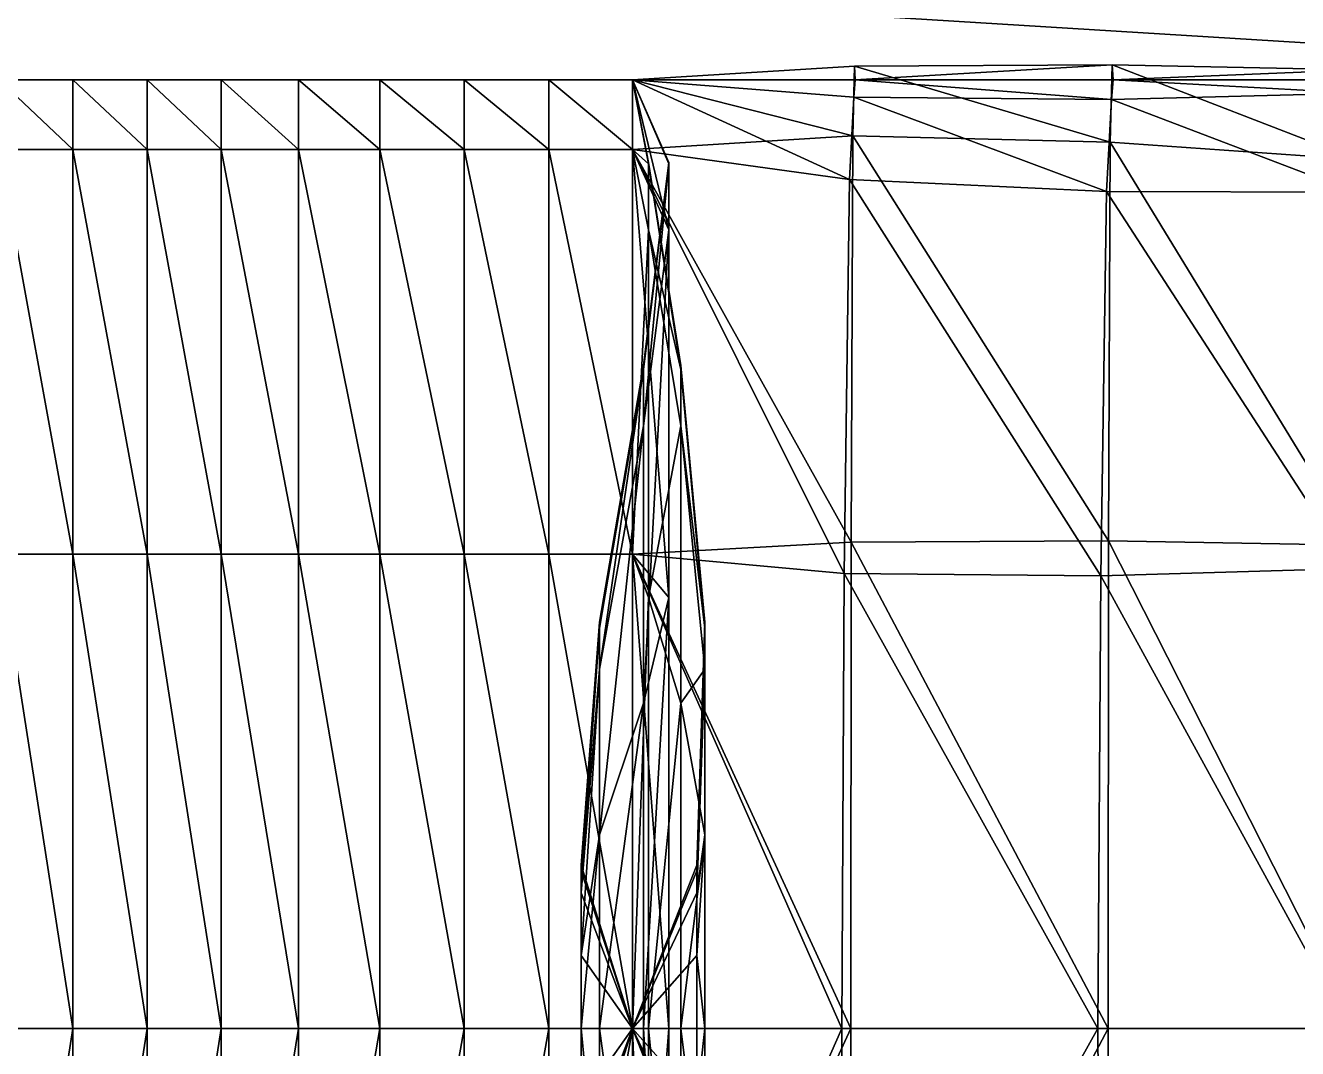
# Model space of a CAD drawing. Extents: x 0 to 32.6, y -11.9 to 11.9.
# Drawn here: x 15.198 to 18.094, y -0.046 to 2.284 of the extents above; entities that cross this region are included whole.
import ezdxf

# ---------------------------------------------------------------- set-up
doc = ezdxf.new("R2010")
doc.units = 0

msp = doc.modelspace()

# ---------------------------------------------------------------- linework, layer by layer
for points in [[(19.48, 2.16), (14.7302, 2.16, -0.4163), (14.8225, 2.448, -0.4083)], [(14.7302, 2.16, 0.4163), (19.48, 2.16), (14.8225, 2.448, 0.4083)], [(19.48, 2.16), (14.8225, 2.448, -0.4083), (19.4814, 2.448)], [(14.8225, 2.448, 0.4083), (19.48, 2.16), (19.4814, 2.448)], [(17.0815, 2.0329, 1.2981), (17.0853, 2.1909, 0.6362), (16.58, 2.16, 0.55)], [(16.58, 2.16, 0.55), (17.0853, 2.1909, 0.6362), (16.58, 2.16, -0.2)], [(17.0853, 2.1909, 0.6362), (17.0874, 2.16, -0.0882), (16.58, 2.16, -0.2)], [(17.0815, 2.0329, 1.2981), (17.6678, 2.0178, 1.3955), (17.0853, 2.1909, 0.6362)], [(17.6678, 2.0178, 1.3955), (17.6721, 2.1945, 0.8128), (17.0853, 2.1909, 0.6362)], [(17.0853, 2.1909, 0.6362), (17.6721, 2.1945, 0.8128), (17.0874, 2.16, -0.0882)], [(17.6721, 2.1945, 0.8128), (17.6744, 2.16, 0.1784), (17.0874, 2.16, -0.0882)], [(17.6678, 2.0178, 1.3955), (18.2301, 1.9788, 1.4907), (17.6721, 2.1945, 0.8128)], [(18.2301, 1.9788, 1.4907), (18.233, 2.1826, 1.0168), (17.6721, 2.1945, 0.8128)], [(17.6721, 2.1945, 0.8128), (18.233, 2.1826, 1.0168), (17.6744, 2.16, 0.1784)], [(18.233, 2.1826, 1.0168), (18.2345, 2.16, 0.4966), (17.6744, 2.16, 0.1784)], [(19.48, 2.16), (14.7302, 2.16), (14.7302, 2.16, -0.2082)], [(14.7302, 2.16), (19.48, 2.16), (14.7302, 2.16, 0.2082)], [(19.48, 2.16), (14.7302, 2.16, -0.2082), (14.7302, 2.16, -0.4163)], [(14.7302, 2.16, 0.2082), (19.48, 2.16), (14.7302, 2.16, 0.4163)], [(15.1373, 2.16, -0.2), (15.3062, 2.16, -0.2), (15.3062, 2.16, -0.95)], [(15.1373, 2.16, -0.2), (15.3062, 2.16, -0.95), (15.1373, 2.16, -0.95)], [(15.1373, 2.16, -0.95), (15.3062, 2.16, -0.95), (15.3062, 2.0011, -1.6192)], [(15.1373, 2.16, -0.95), (15.3062, 2.0011, -1.6192), (15.1373, 2.0011, -1.6192)], [(15.1373, 2.0011, 1.2192), (15.3062, 2.0011, 1.2192), (15.1373, 2.16, 0.55)], [(15.3062, 2.0011, 1.2192), (15.3062, 2.16, 0.55), (15.1373, 2.16, 0.55)], [(15.1373, 2.16, 0.55), (15.3062, 2.16, 0.55), (15.1373, 2.16, -0.2)], [(15.3062, 2.16, 0.55), (15.3062, 2.16, -0.2), (15.1373, 2.16, -0.2)], [(15.3062, 2.16, -0.2), (15.475, 2.16, -0.2), (15.475, 2.16, -0.95)], [(15.3062, 2.16, -0.2), (15.475, 2.16, -0.95), (15.3062, 2.16, -0.95)], [(15.3062, 2.16, -0.95), (15.475, 2.16, -0.95), (15.475, 2.0011, -1.6192)], [(15.3062, 2.16, -0.95), (15.475, 2.0011, -1.6192), (15.3062, 2.0011, -1.6192)], [(15.3062, 2.0011, 1.2192), (15.475, 2.0011, 1.2192), (15.3062, 2.16, 0.55)], [(15.475, 2.0011, 1.2192), (15.475, 2.16, 0.55), (15.3062, 2.16, 0.55)], [(15.3062, 2.16, 0.55), (15.475, 2.16, 0.55), (15.3062, 2.16, -0.2)], [(15.475, 2.16, 0.55), (15.475, 2.16, -0.2), (15.3062, 2.16, -0.2)], [(15.475, 2.16, -0.2), (15.6439, 2.16, -0.2), (15.6439, 2.16, -0.95)], [(15.475, 2.16, -0.2), (15.6439, 2.16, -0.95), (15.475, 2.16, -0.95)], [(15.475, 2.16, -0.95), (15.6439, 2.16, -0.95), (15.6439, 2.0011, -1.6192)], [(15.475, 2.16, -0.95), (15.6439, 2.0011, -1.6192), (15.475, 2.0011, -1.6192)], [(15.475, 2.0011, 1.2192), (15.6439, 2.0011, 1.2192), (15.475, 2.16, 0.55)], [(15.6439, 2.0011, 1.2192), (15.6439, 2.16, 0.55), (15.475, 2.16, 0.55)], [(15.475, 2.16, 0.55), (15.6439, 2.16, 0.55), (15.475, 2.16, -0.2)], [(15.6439, 2.16, 0.55), (15.6439, 2.16, -0.2), (15.475, 2.16, -0.2)], [(15.6439, 2.16, -0.2), (15.8193, 2.16, -0.2), (15.8193, 2.16, -0.95)], [(15.6439, 2.16, -0.2), (15.8193, 2.16, -0.95), (15.6439, 2.16, -0.95)], [(15.6439, 2.16, -0.95), (15.8193, 2.16, -0.95), (15.8193, 2.0011, -1.6192)], [(15.6439, 2.16, -0.95), (15.8193, 2.0011, -1.6192), (15.6439, 2.0011, -1.6192)], [(15.6439, 2.0011, 1.2192), (15.8193, 2.0011, 1.2192), (15.6439, 2.16, 0.55)], [(15.8193, 2.0011, 1.2192), (15.8193, 2.16, 0.55), (15.6439, 2.16, 0.55)], [(15.6439, 2.16, 0.55), (15.8193, 2.16, 0.55), (15.6439, 2.16, -0.2)], [(15.8193, 2.16, 0.55), (15.8193, 2.16, -0.2), (15.6439, 2.16, -0.2)], [(15.8193, 2.16, -0.2), (16.0051, 2.16, -0.2), (16.0051, 2.16, -0.95)], [(15.8193, 2.16, -0.2), (16.0051, 2.16, -0.95), (15.8193, 2.16, -0.95)], [(15.8193, 2.16, -0.95), (16.0051, 2.16, -0.95), (16.0051, 2.0011, -1.6192)], [(15.8193, 2.16, -0.95), (16.0051, 2.0011, -1.6192), (15.8193, 2.0011, -1.6192)], [(15.8193, 2.0011, 1.2192), (16.0051, 2.0011, 1.2192), (15.8193, 2.16, 0.55)], [(16.0051, 2.0011, 1.2192), (16.0051, 2.16, 0.55), (15.8193, 2.16, 0.55)], [(15.8193, 2.16, 0.55), (16.0051, 2.16, 0.55), (15.8193, 2.16, -0.2)], [(16.0051, 2.16, 0.55), (16.0051, 2.16, -0.2), (15.8193, 2.16, -0.2)], [(16.0051, 2.16, -0.2), (16.1967, 2.16, -0.2), (16.1967, 2.16, -0.95)], [(16.0051, 2.16, -0.2), (16.1967, 2.16, -0.95), (16.0051, 2.16, -0.95)], [(16.0051, 2.16, -0.95), (16.1967, 2.16, -0.95), (16.1967, 2.0011, -1.6192)], [(16.0051, 2.16, -0.95), (16.1967, 2.0011, -1.6192), (16.0051, 2.0011, -1.6192)], [(16.0051, 2.0011, 1.2192), (16.1967, 2.0011, 1.2192), (16.0051, 2.16, 0.55)], [(16.1967, 2.0011, 1.2192), (16.1967, 2.16, 0.55), (16.0051, 2.16, 0.55)], [(16.0051, 2.16, 0.55), (16.1967, 2.16, 0.55), (16.0051, 2.16, -0.2)], [(16.1967, 2.16, 0.55), (16.1967, 2.16, -0.2), (16.0051, 2.16, -0.2)], [(16.1967, 2.16, -0.2), (16.3898, 2.16, -0.2), (16.3898, 2.16, -0.95)], [(16.1967, 2.16, -0.2), (16.3898, 2.16, -0.95), (16.1967, 2.16, -0.95)], [(16.1967, 2.16, -0.95), (16.3898, 2.16, -0.95), (16.3898, 2.0011, -1.6192)], [(16.1967, 2.16, -0.95), (16.3898, 2.0011, -1.6192), (16.1967, 2.0011, -1.6192)], [(16.1967, 2.0011, 1.2192), (16.3898, 2.0011, 1.2192), (16.1967, 2.16, 0.55)], [(16.3898, 2.0011, 1.2192), (16.3898, 2.16, 0.55), (16.1967, 2.16, 0.55)], [(16.1967, 2.16, 0.55), (16.3898, 2.16, 0.55), (16.1967, 2.16, -0.2)], [(16.3898, 2.16, 0.55), (16.3898, 2.16, -0.2), (16.1967, 2.16, -0.2)], [(16.3898, 2.16, -0.2), (16.58, 2.16, -0.2), (16.58, 2.16, -0.95)], [(16.3898, 2.16, -0.2), (16.58, 2.16, -0.95), (16.3898, 2.16, -0.95)], [(16.3898, 2.16, -0.95), (16.58, 2.16, -0.95), (16.58, 2.0011, -1.6192)], [(16.3898, 2.16, -0.95), (16.58, 2.0011, -1.6192), (16.3898, 2.0011, -1.6192)], [(16.3898, 2.0011, 1.2192), (16.58, 2.0011, 1.2192), (16.3898, 2.16, 0.55)], [(16.58, 2.0011, 1.2192), (16.58, 2.16, 0.55), (16.3898, 2.16, 0.55)], [(16.3898, 2.16, 0.55), (16.58, 2.16, 0.55), (16.3898, 2.16, -0.2)], [(16.58, 2.16, 0.55), (16.58, 2.16, -0.2), (16.3898, 2.16, -0.2)], [(16.58, 2.16, -0.2), (16.6632, 1.972, -0.2), (16.6632, 1.9689, -0.8855)], [(16.58, 2.16, -0.2), (16.6632, 1.9689, -0.8855), (16.58, 2.16, -0.95)], [(16.58, 2.16, -0.95), (16.6632, 1.9689, -0.8855), (16.6632, 1.8182, -1.4968)], [(16.58, 2.16, -0.95), (16.6632, 1.8182, -1.4968), (16.58, 2.0011, -1.6192)], [(16.58, 2.0011, 1.2192), (16.6632, 1.8182, 1.0968), (16.58, 2.16, 0.55)], [(16.6632, 1.8182, 1.0968), (16.6632, 1.9689, 0.4855), (16.58, 2.16, 0.55)], [(16.58, 2.16, 0.55), (16.6632, 1.9689, 0.4855), (16.58, 2.16, -0.2)], [(16.6632, 1.9689, 0.4855), (16.6632, 1.972, -0.2), (16.58, 2.16, -0.2)], [(16.6167, 1.972, -0.2), (16.58, 2.16, -0.2), (16.58, 2.16, -0.95)], [(16.6167, 1.972, -0.2), (16.58, 2.16, -0.95), (16.6167, 1.9689, -0.8855)], [(16.6167, 1.9689, -0.8855), (16.58, 2.16, -0.95), (16.58, 2.0011, -1.6192)], [(16.58, 2.0011, 1.2192), (16.58, 2.16, 0.55), (16.6167, 1.9689, 0.4855)], [(16.6167, 1.9689, 0.4855), (16.58, 2.16, 0.55), (16.6167, 1.972, -0.2)], [(16.58, 2.16, 0.55), (16.58, 2.16, -0.2), (16.6167, 1.972, -0.2)], [(16.58, 2.16, -0.2), (17.0874, 2.16, -0.0882), (17.0841, 2.1207, -0.7835)], [(16.58, 2.16, -0.2), (17.0841, 2.1207, -0.7835), (16.58, 2.16, -0.95)], [(16.58, 2.16, -0.95), (17.0841, 2.1207, -0.7835), (17.0743, 1.9331, -1.3748)], [(16.58, 2.16, -0.95), (17.0743, 1.9331, -1.3748), (16.58, 2.0011, -1.6192)], [(16.58, 2.0011, 1.2192), (17.0815, 2.0329, 1.2981), (16.58, 2.16, 0.55)], [(17.0874, 2.16, -0.0882), (17.6708, 2.1155, -0.4233), (17.0841, 2.1207, -0.7835)], [(17.0874, 2.16, -0.0882), (17.6744, 2.16, 0.1784), (17.6708, 2.1155, -0.4233)], [(17.6744, 2.16, 0.1784), (18.232, 2.1299, -0.0018), (17.6708, 2.1155, -0.4233)], [(17.6744, 2.16, 0.1784), (18.2345, 2.16, 0.4966), (18.232, 2.1299, -0.0018)], [(17.0841, 2.1207, -0.7835), (17.6597, 1.9056, -0.9265), (17.0743, 1.9331, -1.3748)], [(17.0841, 2.1207, -0.7835), (17.6708, 2.1155, -0.4233), (17.6597, 1.9056, -0.9265)], [(17.6708, 2.1155, -0.4233), (18.2246, 1.904, -0.4227), (17.6597, 1.9056, -0.9265)], [(17.6708, 2.1155, -0.4233), (18.232, 2.1299, -0.0018), (18.2246, 1.904, -0.4227)], [(17.0783, 1.1069, 1.3987), (17.0815, 2.0329, 1.2981), (16.58, 2.0011, 1.2192)], [(17.0783, 1.1069, 1.3987), (17.6642, 1.1102, 1.4874), (17.0815, 2.0329, 1.2981)], [(17.6642, 1.1102, 1.4874), (17.6678, 2.0178, 1.3955), (17.0815, 2.0329, 1.2981)], [(15.1373, 2.0011, -1.6192), (15.3062, 2.0011, -1.6192), (15.3062, 1.08, -1.7)], [(15.1373, 2.0011, -1.6192), (15.3062, 1.08, -1.7), (15.1373, 1.08, -1.7)], [(15.1373, 1.08, 1.3), (15.3062, 1.08, 1.3), (15.1373, 2.0011, 1.2192)], [(15.3062, 1.08, 1.3), (15.3062, 2.0011, 1.2192), (15.1373, 2.0011, 1.2192)], [(15.3062, 2.0011, -1.6192), (15.475, 2.0011, -1.6192), (15.475, 1.08, -1.7)], [(15.3062, 2.0011, -1.6192), (15.475, 1.08, -1.7), (15.3062, 1.08, -1.7)], [(15.3062, 1.08, 1.3), (15.475, 1.08, 1.3), (15.3062, 2.0011, 1.2192)], [(15.475, 1.08, 1.3), (15.475, 2.0011, 1.2192), (15.3062, 2.0011, 1.2192)], [(15.475, 2.0011, -1.6192), (15.6439, 2.0011, -1.6192), (15.6439, 1.08, -1.7)], [(15.475, 2.0011, -1.6192), (15.6439, 1.08, -1.7), (15.475, 1.08, -1.7)], [(15.475, 1.08, 1.3), (15.6439, 1.08, 1.3), (15.475, 2.0011, 1.2192)], [(15.6439, 1.08, 1.3), (15.6439, 2.0011, 1.2192), (15.475, 2.0011, 1.2192)], [(15.6439, 2.0011, -1.6192), (15.8193, 2.0011, -1.6192), (15.8193, 1.08, -1.7)], [(15.6439, 2.0011, -1.6192), (15.8193, 1.08, -1.7), (15.6439, 1.08, -1.7)], [(15.6439, 1.08, 1.3), (15.8193, 1.08, 1.3), (15.6439, 2.0011, 1.2192)], [(15.8193, 1.08, 1.3), (15.8193, 2.0011, 1.2192), (15.6439, 2.0011, 1.2192)], [(15.8193, 2.0011, -1.6192), (16.0051, 2.0011, -1.6192), (16.0051, 1.08, -1.7)], [(15.8193, 2.0011, -1.6192), (16.0051, 1.08, -1.7), (15.8193, 1.08, -1.7)], [(15.8193, 1.08, 1.3), (16.0051, 1.08, 1.3), (15.8193, 2.0011, 1.2192)], [(16.0051, 1.08, 1.3), (16.0051, 2.0011, 1.2192), (15.8193, 2.0011, 1.2192)], [(16.0051, 2.0011, -1.6192), (16.1967, 2.0011, -1.6192), (16.1967, 1.08, -1.7)], [(16.0051, 2.0011, -1.6192), (16.1967, 1.08, -1.7), (16.0051, 1.08, -1.7)], [(16.0051, 1.08, 1.3), (16.1967, 1.08, 1.3), (16.0051, 2.0011, 1.2192)], [(16.1967, 1.08, 1.3), (16.1967, 2.0011, 1.2192), (16.0051, 2.0011, 1.2192)], [(16.1967, 2.0011, -1.6192), (16.3898, 2.0011, -1.6192), (16.3898, 1.08, -1.7)], [(16.1967, 2.0011, -1.6192), (16.3898, 1.08, -1.7), (16.1967, 1.08, -1.7)], [(16.1967, 1.08, 1.3), (16.3898, 1.08, 1.3), (16.1967, 2.0011, 1.2192)], [(16.3898, 1.08, 1.3), (16.3898, 2.0011, 1.2192), (16.1967, 2.0011, 1.2192)], [(16.3898, 2.0011, -1.6192), (16.58, 2.0011, -1.6192), (16.58, 1.08, -1.7)], [(16.3898, 2.0011, -1.6192), (16.58, 1.08, -1.7), (16.3898, 1.08, -1.7)], [(16.3898, 1.08, 1.3), (16.58, 1.08, 1.3), (16.3898, 2.0011, 1.2192)], [(16.58, 1.08, 1.3), (16.58, 2.0011, 1.2192), (16.3898, 2.0011, 1.2192)], [(16.58, 2.0011, -1.6192), (16.6632, 1.8182, -1.4968), (16.6632, 0.9811, -1.5775)], [(16.58, 2.0011, -1.6192), (16.6632, 0.9811, -1.5775), (16.58, 1.08, -1.7)], [(16.58, 1.08, 1.3), (16.6632, 0.9811, 1.1775), (16.58, 2.0011, 1.2192)], [(16.6632, 0.9811, 1.1775), (16.6632, 1.8182, 1.0968), (16.58, 2.0011, 1.2192)], [(16.6167, 1.9689, -0.8855), (16.58, 2.0011, -1.6192), (16.6167, 1.8182, -1.4968)], [(16.6167, 1.8182, -1.4968), (16.58, 2.0011, -1.6192), (16.58, 1.08, -1.7)], [(16.58, 1.08, 1.3), (16.58, 2.0011, 1.2192), (16.6167, 1.8182, 1.0968)], [(16.6167, 1.8182, 1.0968), (16.58, 2.0011, 1.2192), (16.6167, 1.9689, 0.4855)], [(16.58, 2.0011, -1.6192), (17.0743, 1.9331, -1.3748), (17.0622, 1.0359, -1.4038)], [(16.58, 2.0011, -1.6192), (17.0622, 1.0359, -1.4038), (16.58, 1.08, -1.7)], [(16.58, 1.08, 1.3), (17.0783, 1.1069, 1.3987), (16.58, 2.0011, 1.2192)], [(17.6642, 1.1102, 1.4874), (18.2277, 1.1002, 1.5593), (17.6678, 2.0178, 1.3955)], [(18.2277, 1.1002, 1.5593), (18.2301, 1.9788, 1.4907), (17.6678, 2.0178, 1.3955)], [(16.6632, 1.972, -0.2), (16.6048, 1.5096, -0.2), (16.6048, 1.5002, -0.7264)], [(16.6632, 1.972, -0.2), (16.6048, 1.5002, -0.7264), (16.6632, 1.9689, -0.8855)], [(16.6632, 1.9689, 0.4855), (16.6048, 1.5002, 0.3264), (16.6632, 1.972, -0.2)], [(16.6048, 1.5002, 0.3264), (16.6048, 1.5096, -0.2), (16.6632, 1.972, -0.2)], [(16.69, 1.5096, -0.2), (16.6167, 1.972, -0.2), (16.6167, 1.9689, -0.8855)], [(16.6167, 1.9689, 0.4855), (16.6167, 1.972, -0.2), (16.69, 1.5096, -0.2)], [(16.6632, 1.9689, -0.8855), (16.6048, 1.5002, -0.7264), (16.6048, 1.3723, -1.1953)], [(16.6632, 1.9689, -0.8855), (16.6048, 1.3723, -1.1953), (16.6632, 1.8182, -1.4968)], [(16.6632, 1.8182, 1.0968), (16.6048, 1.3723, 0.7953), (16.6632, 1.9689, 0.4855)], [(16.6048, 1.3723, 0.7953), (16.6048, 1.5002, 0.3264), (16.6632, 1.9689, 0.4855)], [(16.69, 1.5096, -0.2), (16.6167, 1.9689, -0.8855), (16.69, 1.5002, -0.7264)], [(16.69, 1.5002, -0.7264), (16.6167, 1.9689, -0.8855), (16.6167, 1.8182, -1.4968)], [(16.6167, 1.8182, 1.0968), (16.6167, 1.9689, 0.4855), (16.69, 1.5002, 0.3264)], [(16.69, 1.5002, 0.3264), (16.6167, 1.9689, 0.4855), (16.69, 1.5096, -0.2)], [(17.0743, 1.9331, -1.3748), (17.6462, 1.0304, -0.9379), (17.0622, 1.0359, -1.4038)], [(17.0743, 1.9331, -1.3748), (17.6597, 1.9056, -0.9265), (17.6462, 1.0304, -0.9379)], [(17.6597, 1.9056, -0.9265), (18.2156, 1.0469, -0.4376), (17.6462, 1.0304, -0.9379)], [(17.6597, 1.9056, -0.9265), (18.2246, 1.904, -0.4227), (18.2156, 1.0469, -0.4376)], [(16.6167, 1.8182, -1.4968), (16.58, 1.08, -1.7), (16.6167, 0.9811, -1.5775)], [(16.6167, 0.9811, 1.1775), (16.58, 1.08, 1.3), (16.6167, 1.8182, 1.0968)], [(16.6632, 1.8182, -1.4968), (16.6048, 1.3723, -1.1953), (16.6048, 0.7402, -1.2725)], [(16.6632, 1.8182, -1.4968), (16.6048, 0.7402, -1.2725), (16.6632, 0.9811, -1.5775)], [(16.6632, 0.9811, 1.1775), (16.6048, 0.7402, 0.8725), (16.6632, 1.8182, 1.0968)], [(16.6048, 0.7402, 0.8725), (16.6048, 1.3723, 0.7953), (16.6632, 1.8182, 1.0968)], [(16.69, 1.5002, -0.7264), (16.6167, 1.8182, -1.4968), (16.69, 1.3723, -1.1953)], [(16.69, 1.3723, -1.1953), (16.6167, 1.8182, -1.4968), (16.6167, 0.9811, -1.5775)], [(16.6167, 0.9811, 1.1775), (16.6167, 1.8182, 1.0968), (16.69, 1.3723, 0.7953)], [(16.69, 1.3723, 0.7953), (16.6167, 1.8182, 1.0968), (16.69, 1.5002, 0.3264)], [(16.6048, 1.5096, -0.2), (16.5049, 0.9253, -0.2), (16.5049, 0.9111, -0.5246)], [(16.6048, 1.5096, -0.2), (16.5049, 0.9111, -0.5246), (16.6048, 1.5002, -0.7264)], [(16.6048, 1.5002, 0.3264), (16.5049, 0.9111, 0.1246), (16.6048, 1.5096, -0.2)], [(16.5049, 0.9111, 0.1246), (16.5049, 0.9253, -0.2), (16.6048, 1.5096, -0.2)], [(16.745, 0.9253, -0.2), (16.69, 1.5096, -0.2), (16.69, 1.5002, -0.7264)], [(16.69, 1.5002, 0.3264), (16.69, 1.5096, -0.2), (16.745, 0.9253, -0.2)], [(16.6048, 1.5002, -0.7264), (16.5049, 0.9111, -0.5246), (16.5049, 0.8178, -0.813)], [(16.6048, 1.5002, -0.7264), (16.5049, 0.8178, -0.813), (16.6048, 1.3723, -1.1953)], [(16.6048, 1.3723, 0.7953), (16.5049, 0.8178, 0.413), (16.6048, 1.5002, 0.3264)], [(16.5049, 0.8178, 0.413), (16.5049, 0.9111, 0.1246), (16.6048, 1.5002, 0.3264)], [(16.745, 0.9253, -0.2), (16.69, 1.5002, -0.7264), (16.745, 0.9111, -0.5246)], [(16.745, 0.9111, -0.5246), (16.69, 1.5002, -0.7264), (16.69, 1.3723, -1.1953)], [(16.69, 1.3723, 0.7953), (16.69, 1.5002, 0.3264), (16.745, 0.9111, 0.1246)], [(16.745, 0.9111, 0.1246), (16.69, 1.5002, 0.3264), (16.745, 0.9253, -0.2)], [(16.6048, 1.3723, -1.1953), (16.5049, 0.8178, -0.813), (16.5049, 0.4407, -0.8788)], [(16.6048, 1.3723, -1.1953), (16.5049, 0.4407, -0.8788), (16.6048, 0.7402, -1.2725)], [(16.6048, 0.7402, 0.8725), (16.5049, 0.4407, 0.4788), (16.6048, 1.3723, 0.7953)], [(16.5049, 0.4407, 0.4788), (16.5049, 0.8178, 0.413), (16.6048, 1.3723, 0.7953)], [(16.69, 1.3723, -1.1953), (16.6167, 0.9811, -1.5775), (16.69, 0.7402, -1.2725)], [(16.69, 0.7402, 0.8725), (16.6167, 0.9811, 1.1775), (16.69, 1.3723, 0.7953)], [(16.745, 0.9111, -0.5246), (16.69, 1.3723, -1.1953), (16.745, 0.8178, -0.813)], [(16.745, 0.8178, -0.813), (16.69, 1.3723, -1.1953), (16.69, 0.7402, -1.2725)], [(16.69, 0.7402, 0.8725), (16.69, 1.3723, 0.7953), (16.745, 0.8178, 0.413)], [(16.745, 0.8178, 0.413), (16.69, 1.3723, 0.7953), (16.745, 0.9111, 0.1246)], [(17.0771, 0, 1.4084), (17.0783, 1.1069, 1.3987), (16.58, 1.08, 1.3)], [(17.0771, 0, 1.4084), (17.6629, 0, 1.4983), (17.0783, 1.1069, 1.3987)], [(17.6629, 0, 1.4983), (17.6642, 1.1102, 1.4874), (17.0783, 1.1069, 1.3987)], [(17.6629, 0, 1.4983), (18.2268, 0, 1.5665), (17.6642, 1.1102, 1.4874)], [(18.2268, 0, 1.5665), (18.2277, 1.1002, 1.5593), (17.6642, 1.1102, 1.4874)], [(15.1373, 1.08, -1.7), (15.3062, 1.08, -1.7), (15.3062, 0, -1.7)], [(15.1373, 1.08, -1.7), (15.3062, 0, -1.7), (15.1373, 0, -1.7)], [(15.1373, 0, 1.3), (15.3062, 0, 1.3), (15.1373, 1.08, 1.3)], [(15.3062, 0, 1.3), (15.3062, 1.08, 1.3), (15.1373, 1.08, 1.3)], [(15.3062, 1.08, -1.7), (15.475, 1.08, -1.7), (15.475, 0, -1.7)], [(15.3062, 1.08, -1.7), (15.475, 0, -1.7), (15.3062, 0, -1.7)], [(15.3062, 0, 1.3), (15.475, 0, 1.3), (15.3062, 1.08, 1.3)], [(15.475, 0, 1.3), (15.475, 1.08, 1.3), (15.3062, 1.08, 1.3)], [(15.475, 1.08, -1.7), (15.6439, 1.08, -1.7), (15.6439, 0, -1.7)], [(15.475, 1.08, -1.7), (15.6439, 0, -1.7), (15.475, 0, -1.7)], [(15.475, 0, 1.3), (15.6439, 0, 1.3), (15.475, 1.08, 1.3)], [(15.6439, 0, 1.3), (15.6439, 1.08, 1.3), (15.475, 1.08, 1.3)], [(15.6439, 1.08, -1.7), (15.8193, 1.08, -1.7), (15.8193, 0, -1.7)], [(15.6439, 1.08, -1.7), (15.8193, 0, -1.7), (15.6439, 0, -1.7)], [(15.6439, 0, 1.3), (15.8193, 0, 1.3), (15.6439, 1.08, 1.3)], [(15.8193, 0, 1.3), (15.8193, 1.08, 1.3), (15.6439, 1.08, 1.3)], [(15.8193, 1.08, -1.7), (16.0051, 1.08, -1.7), (16.0051, 0, -1.7)], [(15.8193, 1.08, -1.7), (16.0051, 0, -1.7), (15.8193, 0, -1.7)], [(15.8193, 0, 1.3), (16.0051, 0, 1.3), (15.8193, 1.08, 1.3)], [(16.0051, 0, 1.3), (16.0051, 1.08, 1.3), (15.8193, 1.08, 1.3)], [(16.0051, 1.08, -1.7), (16.1967, 1.08, -1.7), (16.1967, 0, -1.7)], [(16.0051, 1.08, -1.7), (16.1967, 0, -1.7), (16.0051, 0, -1.7)], [(16.0051, 0, 1.3), (16.1967, 0, 1.3), (16.0051, 1.08, 1.3)], [(16.1967, 0, 1.3), (16.1967, 1.08, 1.3), (16.0051, 1.08, 1.3)], [(16.1967, 1.08, -1.7), (16.3898, 1.08, -1.7), (16.3898, 0, -1.7)], [(16.1967, 1.08, -1.7), (16.3898, 0, -1.7), (16.1967, 0, -1.7)], [(16.1967, 0, 1.3), (16.3898, 0, 1.3), (16.1967, 1.08, 1.3)], [(16.3898, 0, 1.3), (16.3898, 1.08, 1.3), (16.1967, 1.08, 1.3)], [(16.3898, 1.08, -1.7), (16.58, 1.08, -1.7), (16.58, 0, -1.7)], [(16.3898, 1.08, -1.7), (16.58, 0, -1.7), (16.3898, 0, -1.7)], [(16.3898, 0, 1.3), (16.58, 0, 1.3), (16.3898, 1.08, 1.3)], [(16.58, 0, 1.3), (16.58, 1.08, 1.3), (16.3898, 1.08, 1.3)], [(16.58, 1.08, -1.7), (16.6632, 0.9811, -1.5775), (16.6632, 0, -1.5807)], [(16.58, 1.08, -1.7), (16.6632, 0, -1.5807), (16.58, 0, -1.7)], [(16.58, 0, 1.3), (16.6632, 0, 1.1807), (16.58, 1.08, 1.3)], [(16.6632, 0, 1.1807), (16.6632, 0.9811, 1.1775), (16.58, 1.08, 1.3)], [(16.6167, 0.9811, -1.5775), (16.58, 1.08, -1.7), (16.58, 0, -1.7)], [(16.58, 0, 1.3), (16.58, 1.08, 1.3), (16.6167, 0.9811, 1.1775)], [(16.58, 1.08, -1.7), (17.0622, 1.0359, -1.4038), (17.0564, 0, -1.383)], [(16.58, 1.08, -1.7), (17.0564, 0, -1.383), (16.58, 0, -1.7)], [(16.58, 0, 1.3), (17.0771, 0, 1.4084), (16.58, 1.08, 1.3)], [(17.6462, 1.0304, -0.9379), (18.2156, 1.0469, -0.4376), (18.2112, 0, -0.422)], [(17.0622, 1.0359, -1.4038), (17.6396, 0, -0.9145), (17.0564, 0, -1.383)], [(17.0622, 1.0359, -1.4038), (17.6462, 1.0304, -0.9379), (17.6396, 0, -0.9145)], [(17.6462, 1.0304, -0.9379), (18.2112, 0, -0.422), (17.6396, 0, -0.9145)], [(16.6167, 0.9811, -1.5775), (16.58, 0, -1.7), (16.6167, 0, -1.5807)], [(16.6167, 0, 1.1807), (16.58, 0, 1.3), (16.6167, 0.9811, 1.1775)], [(16.6632, 0.9811, -1.5775), (16.6048, 0.7402, -1.2725), (16.6048, 0, -1.282)], [(16.6632, 0.9811, -1.5775), (16.6048, 0, -1.282), (16.6632, 0, -1.5807)], [(16.6632, 0, 1.1807), (16.6048, 0, 0.882), (16.6632, 0.9811, 1.1775)], [(16.6048, 0, 0.882), (16.6048, 0.7402, 0.8725), (16.6632, 0.9811, 1.1775)], [(16.69, 0.7402, -1.2725), (16.6167, 0.9811, -1.5775), (16.6167, 0, -1.5807)], [(16.6167, 0, 1.1807), (16.6167, 0.9811, 1.1775), (16.69, 0.7402, 0.8725)], [(16.5049, 0.9253, -0.2), (16.4633, 0.3713, -0.2), (16.4633, 0.3587, -0.3318)], [(16.5049, 0.9253, -0.2), (16.4633, 0.3587, -0.3318), (16.5049, 0.9111, -0.5246)], [(16.5049, 0.9111, 0.1246), (16.4633, 0.3587, -0.0682), (16.5049, 0.9253, -0.2)], [(16.4633, 0.3587, -0.0682), (16.4633, 0.3713, -0.2), (16.5049, 0.9253, -0.2)], [(16.5049, 0.9111, -0.5246), (16.4633, 0.3587, -0.3318), (16.4633, 0.3089, -0.4484)], [(16.5049, 0.9111, -0.5246), (16.4633, 0.3089, -0.4484), (16.5049, 0.8178, -0.813)], [(16.5049, 0.8178, 0.413), (16.4633, 0.3089, 0.0484), (16.5049, 0.9111, 0.1246)], [(16.4633, 0.3089, 0.0484), (16.4633, 0.3587, -0.0682), (16.5049, 0.9111, 0.1246)], [(16.7266, 0.3713, -0.2), (16.745, 0.9253, -0.2), (16.745, 0.9111, -0.5246)], [(16.745, 0.9111, 0.1246), (16.745, 0.9253, -0.2), (16.7266, 0.3713, -0.2)], [(16.7266, 0.3713, -0.2), (16.745, 0.9111, -0.5246), (16.7266, 0.3587, -0.3318)], [(16.7266, 0.3587, -0.3318), (16.745, 0.9111, -0.5246), (16.745, 0.8178, -0.813)], [(16.745, 0.8178, 0.413), (16.745, 0.9111, 0.1246), (16.7266, 0.3587, -0.0682)], [(16.7266, 0.3587, -0.0682), (16.745, 0.9111, 0.1246), (16.7266, 0.3713, -0.2)], [(16.5049, 0.8178, -0.813), (16.4633, 0.3089, -0.4484), (16.4633, 0.1662, -0.49)], [(16.5049, 0.8178, -0.813), (16.4633, 0.1662, -0.49), (16.5049, 0.4407, -0.8788)], [(16.5049, 0.4407, 0.4788), (16.4633, 0.1662, 0.09), (16.5049, 0.8178, 0.413)], [(16.4633, 0.1662, 0.09), (16.4633, 0.3089, 0.0484), (16.5049, 0.8178, 0.413)], [(16.745, 0.8178, -0.813), (16.69, 0.7402, -1.2725), (16.745, 0.4407, -0.8788)], [(16.745, 0.4407, 0.4788), (16.69, 0.7402, 0.8725), (16.745, 0.8178, 0.413)], [(16.7266, 0.3587, -0.3318), (16.745, 0.8178, -0.813), (16.7266, 0.3089, -0.4484)], [(16.7266, 0.3089, -0.4484), (16.745, 0.8178, -0.813), (16.745, 0.4407, -0.8788)], [(16.745, 0.4407, 0.4788), (16.745, 0.8178, 0.413), (16.7266, 0.3089, 0.0484)], [(16.7266, 0.3089, 0.0484), (16.745, 0.8178, 0.413), (16.7266, 0.3587, -0.0682)], [(16.6048, 0.7402, -1.2725), (16.5049, 0.4407, -0.8788), (16.5049, 0, -0.893)], [(16.6048, 0.7402, -1.2725), (16.5049, 0, -0.893), (16.6048, 0, -1.282)], [(16.6048, 0, 0.882), (16.5049, 0, 0.493), (16.6048, 0.7402, 0.8725)], [(16.5049, 0, 0.493), (16.5049, 0.4407, 0.4788), (16.6048, 0.7402, 0.8725)], [(16.69, 0.7402, -1.2725), (16.6167, 0, -1.5807), (16.69, 0, -1.282)], [(16.69, 0, 0.882), (16.6167, 0, 1.1807), (16.69, 0.7402, 0.8725)], [(16.745, 0.4407, -0.8788), (16.69, 0.7402, -1.2725), (16.69, 0, -1.282)], [(16.69, 0, 0.882), (16.69, 0.7402, 0.8725), (16.745, 0.4407, 0.4788)], [(16.5049, 0.4407, -0.8788), (16.4633, 0.1662, -0.49), (16.4633, 0, -0.5026)], [(16.5049, 0.4407, -0.8788), (16.4633, 0, -0.5026), (16.5049, 0, -0.893)], [(16.5049, 0, 0.493), (16.4633, 0, 0.1026), (16.5049, 0.4407, 0.4788)], [(16.4633, 0, 0.1026), (16.4633, 0.1662, 0.09), (16.5049, 0.4407, 0.4788)], [(16.745, 0.4407, -0.8788), (16.69, 0, -1.282), (16.745, 0, -0.893)], [(16.745, 0, 0.493), (16.69, 0, 0.882), (16.745, 0.4407, 0.4788)], [(16.7266, 0.3089, -0.4484), (16.745, 0.4407, -0.8788), (16.7266, 0.1662, -0.49)], [(16.7266, 0.1662, -0.49), (16.745, 0.4407, -0.8788), (16.745, 0, -0.893)], [(16.745, 0, 0.493), (16.745, 0.4407, 0.4788), (16.7266, 0.1662, 0.09)], [(16.7266, 0.1662, 0.09), (16.745, 0.4407, 0.4788), (16.7266, 0.3089, 0.0484)], [(16.4633, 0.3713, -0.2), (16.58, 0, -0.2), (16.4633, 0.3587, -0.3318)], [(16.4633, 0.3587, -0.0682), (16.58, 0, -0.2), (16.4633, 0.3713, -0.2)], [(16.4633, 0.3587, -0.3318), (16.58, 0, -0.2), (16.4633, 0.3089, -0.4484)], [(16.4633, 0.3089, 0.0484), (16.58, 0, -0.2), (16.4633, 0.3587, -0.0682)], [(16.58, 0, -0.2), (16.7266, 0.3713, -0.2), (16.7266, 0.3587, -0.3318)], [(16.7266, 0.3587, -0.0682), (16.7266, 0.3713, -0.2), (16.58, 0, -0.2)], [(16.58, 0, -0.2), (16.7266, 0.3587, -0.3318), (16.7266, 0.3089, -0.4484)], [(16.7266, 0.3089, 0.0484), (16.7266, 0.3587, -0.0682), (16.58, 0, -0.2)], [(16.4633, 0.3089, -0.4484), (16.58, 0, -0.2), (16.4633, 0.1662, -0.49)], [(16.4633, 0.1662, 0.09), (16.58, 0, -0.2), (16.4633, 0.3089, 0.0484)], [(16.58, 0, -0.2), (16.7266, 0.3089, -0.4484), (16.7266, 0.1662, -0.49)], [(16.7266, 0.1662, 0.09), (16.7266, 0.3089, 0.0484), (16.58, 0, -0.2)], [(16.4633, 0.1662, -0.49), (16.58, 0, -0.2), (16.4633, 0, -0.5026)], [(16.4633, 0, 0.1026), (16.58, 0, -0.2), (16.4633, 0.1662, 0.09)], [(16.58, 0, -0.2), (16.7266, 0.1662, -0.49), (16.7266, 0, -0.5026)], [(16.7266, 0, 0.1026), (16.7266, 0.1662, 0.09), (16.58, 0, -0.2)], [(16.7266, 0.1662, -0.49), (16.745, 0, -0.893), (16.7266, 0, -0.5026)], [(16.7266, 0, 0.1026), (16.745, 0, 0.493), (16.7266, 0.1662, 0.09)], [(15.1373, 0, -1.7), (15.3062, 0, -1.7), (15.1373, -1.08, -1.7)], [(15.3062, 0, -1.7), (15.3062, -1.08, -1.7), (15.1373, -1.08, -1.7)], [(15.1373, -1.08, 1.3), (15.3062, -1.08, 1.3), (15.3062, 0, 1.3)], [(15.1373, -1.08, 1.3), (15.3062, 0, 1.3), (15.1373, 0, 1.3)], [(15.3062, 0, -1.7), (15.475, 0, -1.7), (15.3062, -1.08, -1.7)], [(15.475, 0, -1.7), (15.475, -1.08, -1.7), (15.3062, -1.08, -1.7)], [(15.3062, -1.08, 1.3), (15.475, -1.08, 1.3), (15.475, 0, 1.3)], [(15.3062, -1.08, 1.3), (15.475, 0, 1.3), (15.3062, 0, 1.3)], [(15.475, 0, -1.7), (15.6439, 0, -1.7), (15.475, -1.08, -1.7)], [(15.6439, 0, -1.7), (15.6439, -1.08, -1.7), (15.475, -1.08, -1.7)], [(15.475, -1.08, 1.3), (15.6439, -1.08, 1.3), (15.6439, 0, 1.3)], [(15.475, -1.08, 1.3), (15.6439, 0, 1.3), (15.475, 0, 1.3)], [(15.6439, 0, -1.7), (15.8193, 0, -1.7), (15.6439, -1.08, -1.7)], [(15.8193, 0, -1.7), (15.8193, -1.08, -1.7), (15.6439, -1.08, -1.7)], [(15.6439, -1.08, 1.3), (15.8193, -1.08, 1.3), (15.8193, 0, 1.3)], [(15.6439, -1.08, 1.3), (15.8193, 0, 1.3), (15.6439, 0, 1.3)], [(15.8193, 0, -1.7), (16.0051, 0, -1.7), (15.8193, -1.08, -1.7)], [(16.0051, 0, -1.7), (16.0051, -1.08, -1.7), (15.8193, -1.08, -1.7)], [(15.8193, -1.08, 1.3), (16.0051, -1.08, 1.3), (16.0051, 0, 1.3)], [(15.8193, -1.08, 1.3), (16.0051, 0, 1.3), (15.8193, 0, 1.3)], [(16.0051, 0, -1.7), (16.1967, 0, -1.7), (16.0051, -1.08, -1.7)], [(16.1967, 0, -1.7), (16.1967, -1.08, -1.7), (16.0051, -1.08, -1.7)], [(16.0051, -1.08, 1.3), (16.1967, -1.08, 1.3), (16.1967, 0, 1.3)], [(16.0051, -1.08, 1.3), (16.1967, 0, 1.3), (16.0051, 0, 1.3)], [(16.1967, 0, -1.7), (16.3898, 0, -1.7), (16.1967, -1.08, -1.7)], [(16.3898, 0, -1.7), (16.3898, -1.08, -1.7), (16.1967, -1.08, -1.7)], [(16.1967, -1.08, 1.3), (16.3898, -1.08, 1.3), (16.3898, 0, 1.3)], [(16.1967, -1.08, 1.3), (16.3898, 0, 1.3), (16.1967, 0, 1.3)], [(16.3898, 0, -1.7), (16.58, 0, -1.7), (16.3898, -1.08, -1.7)], [(16.58, 0, -1.7), (16.58, -1.08, -1.7), (16.3898, -1.08, -1.7)], [(16.3898, -1.08, 1.3), (16.58, -1.08, 1.3), (16.58, 0, 1.3)], [(16.3898, -1.08, 1.3), (16.58, 0, 1.3), (16.3898, 0, 1.3)], [(16.4633, 0, -0.5026), (16.58, 0, -0.2), (16.4633, -0.1662, -0.49)], [(16.4633, -0.1662, -0.49), (16.58, 0, -0.2), (16.4633, -0.3089, -0.4484)], [(16.4633, -0.3089, -0.4484), (16.58, 0, -0.2), (16.4633, -0.3587, -0.3318)], [(16.4633, -0.3587, -0.3318), (16.58, 0, -0.2), (16.4633, -0.3713, -0.2)], [(16.4633, -0.3713, -0.2), (16.58, 0, -0.2), (16.4633, -0.3587, -0.0682)], [(16.4633, -0.3587, -0.0682), (16.58, 0, -0.2), (16.4633, -0.3089, 0.0484)], [(16.4633, -0.3089, 0.0484), (16.58, 0, -0.2), (16.4633, -0.1662, 0.09)], [(16.4633, -0.1662, 0.09), (16.58, 0, -0.2), (16.4633, 0, 0.1026)], [(16.58, 0, -1.7), (16.6632, 0, -1.5807), (16.58, -1.08, -1.7)], [(16.58, -1.08, 1.3), (16.6632, 0, 1.1807), (16.58, 0, 1.3)], [(16.7266, 0, -0.5026), (16.7266, -0.1662, -0.49), (16.58, 0, -0.2)], [(16.7266, -0.1662, -0.49), (16.7266, -0.3089, -0.4484), (16.58, 0, -0.2)], [(16.7266, -0.3089, -0.4484), (16.7266, -0.3587, -0.3318), (16.58, 0, -0.2)], [(16.7266, -0.3587, -0.3318), (16.7266, -0.3713, -0.2), (16.58, 0, -0.2)], [(16.58, 0, -0.2), (16.7266, -0.3713, -0.2), (16.7266, -0.3587, -0.0682)], [(16.58, 0, -0.2), (16.7266, -0.3587, -0.0682), (16.7266, -0.3089, 0.0484)], [(16.58, 0, -0.2), (16.7266, -0.3089, 0.0484), (16.7266, -0.1662, 0.09)], [(16.58, 0, -0.2), (16.7266, -0.1662, 0.09), (16.7266, 0, 0.1026)], [(16.6167, 0, -1.5807), (16.58, 0, -1.7), (16.6167, -0.9811, -1.5775)], [(16.58, 0, -1.7), (16.58, -1.08, -1.7), (16.6167, -0.9811, -1.5775)], [(16.6167, -0.9811, 1.1775), (16.58, -1.08, 1.3), (16.58, 0, 1.3)], [(16.6167, -0.9811, 1.1775), (16.58, 0, 1.3), (16.6167, 0, 1.1807)], [(16.58, 0, -1.7), (17.0564, 0, -1.383), (16.58, -1.08, -1.7)], [(16.58, -1.08, 1.3), (17.0771, 0, 1.4084), (16.58, 0, 1.3)], [(16.5049, 0, -0.893), (16.4633, 0, -0.5026), (16.5049, -0.4407, -0.8788)], [(16.4633, 0, -0.5026), (16.4633, -0.1662, -0.49), (16.5049, -0.4407, -0.8788)], [(16.5049, -0.4407, 0.4788), (16.4633, -0.1662, 0.09), (16.4633, 0, 0.1026)], [(16.5049, -0.4407, 0.4788), (16.4633, 0, 0.1026), (16.5049, 0, 0.493)], [(16.6048, 0, -1.282), (16.5049, 0, -0.893), (16.6048, -0.7402, -1.2725)], [(16.5049, 0, -0.893), (16.5049, -0.4407, -0.8788), (16.6048, -0.7402, -1.2725)], [(16.6048, -0.7402, 0.8725), (16.5049, -0.4407, 0.4788), (16.5049, 0, 0.493)], [(16.6048, -0.7402, 0.8725), (16.5049, 0, 0.493), (16.6048, 0, 0.882)], [(16.6632, 0, -1.5807), (16.6632, -0.9811, -1.5775), (16.58, -1.08, -1.7)], [(16.58, -1.08, 1.3), (16.6632, -0.9811, 1.1775), (16.6632, 0, 1.1807)], [(17.0564, 0, -1.383), (17.0622, -1.0359, -1.4038), (16.58, -1.08, -1.7)], [(16.58, -1.08, 1.3), (17.0783, -1.1069, 1.3987), (17.0771, 0, 1.4084)], [(16.6632, 0, -1.5807), (16.6048, 0, -1.282), (16.6632, -0.9811, -1.5775)], [(16.6048, 0, -1.282), (16.6048, -0.7402, -1.2725), (16.6632, -0.9811, -1.5775)], [(16.6632, -0.9811, 1.1775), (16.6048, -0.7402, 0.8725), (16.6048, 0, 0.882)], [(16.6632, -0.9811, 1.1775), (16.6048, 0, 0.882), (16.6632, 0, 1.1807)], [(16.69, 0, -1.282), (16.6167, 0, -1.5807), (16.69, -0.7402, -1.2725)], [(16.6167, 0, -1.5807), (16.6167, -0.9811, -1.5775), (16.69, -0.7402, -1.2725)], [(16.69, -0.7402, 0.8725), (16.6167, -0.9811, 1.1775), (16.6167, 0, 1.1807)], [(16.69, -0.7402, 0.8725), (16.6167, 0, 1.1807), (16.69, 0, 0.882)], [(16.745, 0, -0.893), (16.69, 0, -1.282), (16.745, -0.4407, -0.8788)], [(16.69, 0, -1.282), (16.69, -0.7402, -1.2725), (16.745, -0.4407, -0.8788)], [(16.745, -0.4407, 0.4788), (16.69, -0.7402, 0.8725), (16.69, 0, 0.882)], [(16.745, -0.4407, 0.4788), (16.69, 0, 0.882), (16.745, 0, 0.493)], [(16.7266, 0, -0.5026), (16.745, 0, -0.893), (16.7266, -0.1662, -0.49)], [(16.745, 0, -0.893), (16.745, -0.4407, -0.8788), (16.7266, -0.1662, -0.49)], [(16.7266, -0.1662, 0.09), (16.745, -0.4407, 0.4788), (16.745, 0, 0.493)], [(16.7266, -0.1662, 0.09), (16.745, 0, 0.493), (16.7266, 0, 0.1026)], [(17.0564, 0, -1.383), (17.6396, 0, -0.9145), (17.0622, -1.0359, -1.4038)], [(17.6396, 0, -0.9145), (17.6462, -1.0304, -0.9379), (17.0622, -1.0359, -1.4038)], [(17.0783, -1.1069, 1.3987), (17.6629, 0, 1.4983), (17.0771, 0, 1.4084)], [(17.0783, -1.1069, 1.3987), (17.6642, -1.1102, 1.4874), (17.6629, 0, 1.4983)], [(17.6396, 0, -0.9145), (18.2112, 0, -0.422), (17.6462, -1.0304, -0.9379)], [(18.2112, 0, -0.422), (18.2156, -1.0469, -0.4376), (17.6462, -1.0304, -0.9379)], [(17.6642, -1.1102, 1.4874), (18.2268, 0, 1.5665), (17.6629, 0, 1.4983)], [(17.6642, -1.1102, 1.4874), (18.2277, -1.1002, 1.5593), (18.2268, 0, 1.5665)]]:
    msp.add_3dface(points)

doc.saveas('drawing.dxf')
